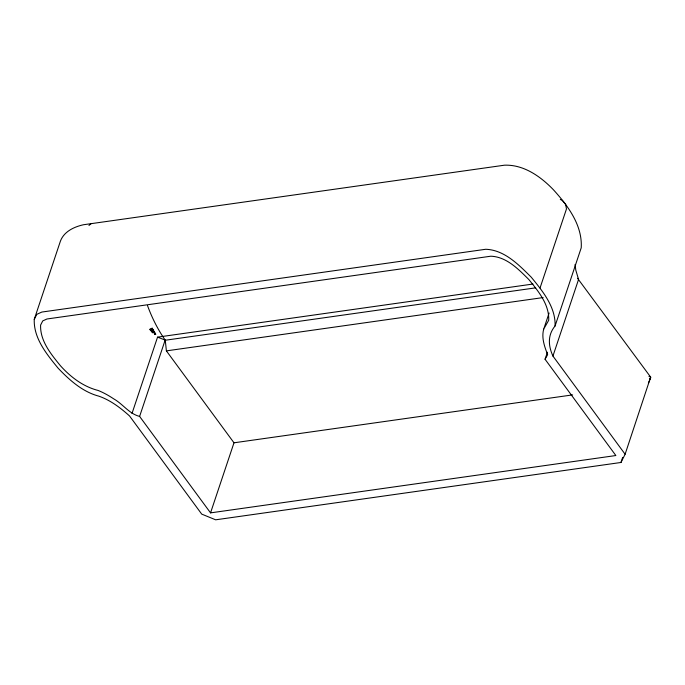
<?xml version="1.0" encoding="UTF-8"?>
<svg xmlns="http://www.w3.org/2000/svg" width="685" height="685" viewBox="0 0 685 685"><rect width="100%" height="100%" fill="white"/><g stroke="black" fill="none" stroke-linecap="round" stroke-linejoin="round"><path stroke-width="1.03" d="M543.727 329.074C541.278 337.714 544.549 346.67 547.649 354.684L545.054 359.248L615.858 455.534L210.543 512.877L139.612 416.42C129.123 413.757 122.932 404.047 113.744 398.875C108.804 395.596 103.623 392.642 98.109 390.45C83.202 386.648 70.675 377.101 60.494 365.807C51.032 354.205 39.995 340.916 40.603 325.084L42.744 320.914L46.931 318.996L490.828 256.207C506.463 256.764 518.408 269.171 528.829 279.523C538.29 291.125 549.327 304.423 548.719 320.246L543.727 329.074L549.105 313.019M34.25 319.347L60.4 241.18C63.97 231.521 74.091 226.838 83.501 224.74L504.468 165.188C523.742 164.46 540.679 176.507 553.489 189.831C567.856 205.706 582.575 225.279 581.222 247.824L555.073 325.983C547.52 335.093 548.214 345.685 552.932 356.063L625.114 454.232L620.961 462.478L215.647 519.812L201.724 514.118L129.542 415.958C120.457 407.832 110.482 400.194 98.854 396.17C82.491 391.811 69.476 380.115 58.071 368.136C46.743 354.239 33.522 338.313 34.25 319.347L36.819 314.346L41.828 312.06L485.725 249.272C504.46 249.939 518.759 264.795 531.252 277.194C542.58 291.091 555.8 307.017 555.073 325.983M131.999 413.483L157.55 337.14L532.973 284.035M139.612 416.42L165.162 340.068L157.55 337.14M210.543 512.877L233.987 442.801L166.386 350.874L165.282 340.24C157.841 329.571 151.95 317.746 147.481 305.527M540.045 287.957L566.469 208.968L565.622 204.224L562.205 200.354L560.287 199.438M545.054 359.248L547.409 352.218M552.932 356.063L578.568 279.446L575.794 270.138L575.083 264.41M620.961 462.478L622.639 457.469M625.114 454.232L650.664 377.118L577.541 278.273M649.877 379.036L650.664 377.118L648.926 376.296M648.37 383.155L650.75 377.615M88.964 225.468L91.105 223.661M165.282 340.24L535.679 287.846M166.386 350.874L543.137 297.573M233.987 442.801L572.634 394.894M149.664 329.382L152.678 332.679L152.121 328.192L155.803 334.297L154.716 334.545L152.121 328.192L155.264 334.426L154.253 331.771M150.126 329.005L152.678 332.679L151.402 328.389M150.717 328.663L152.678 332.679"/></g></svg>
